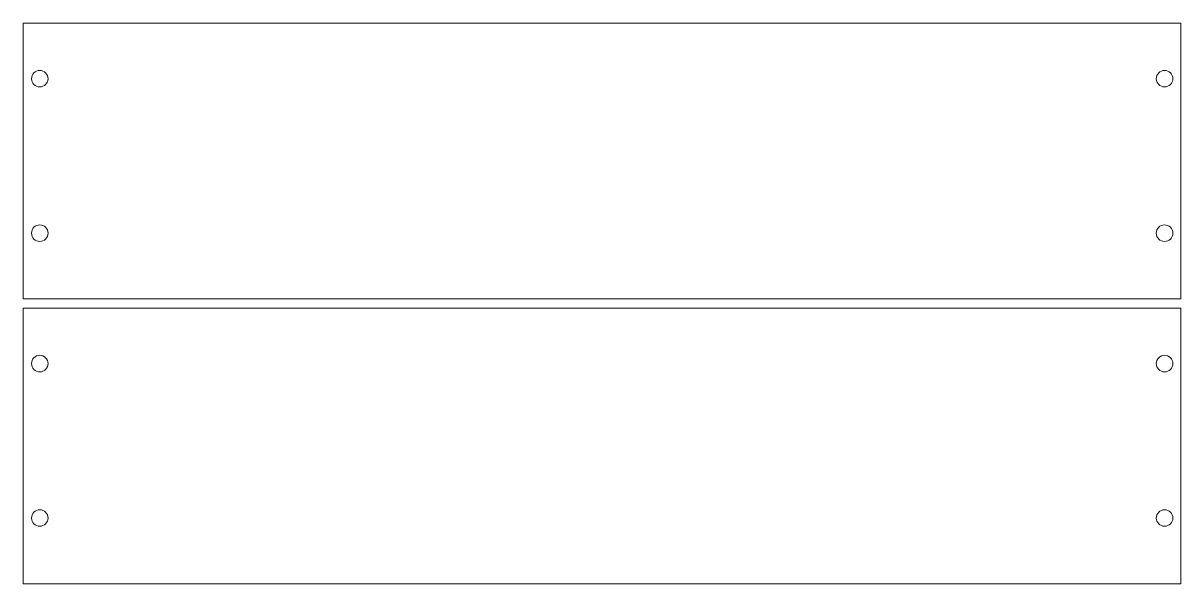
# Model space of a CAD drawing. Header units: centimetres. Extents: x -10.5 to 10.5, y 4.2 to 14.4.
import ezdxf

# ---------------------------------------------------------------- set-up
doc = ezdxf.new("R2010")
doc.units = ezdxf.units.CM
doc.header["$MEASUREMENT"] = 0
doc.layers.add('layer 1', color=7, linetype='Continuous')

msp = doc.modelspace()

# ---------------------------------------------------------------- linework, layer by layer
at = {"layer": 'layer 1', "color": 250, "lineweight": 20}
for points in [[(-10.48714, 9.37772), (10.51286, 9.37772), (10.51286, 14.37772), (-10.48714, 14.37772), (-10.48714, 9.37772)], [(-10.48714, 4.21305), (10.51286, 4.21305), (10.51286, 9.21305), (-10.48714, 9.21305), (-10.48714, 4.21305)]]:
    msp.add_lwpolyline(points, close=True, dxfattribs=at)
for centre in [(-10.18568, 13.37081), (10.2179, 13.37081), (-10.18568, 10.57081), (10.2179, 10.57081), (-10.18568, 8.20614), (10.2179, 8.20614), (-10.18568, 5.40614), (10.2179, 5.40614)]:
    msp.add_ellipse(centre, major_axis=(0, 0.15), ratio=1, dxfattribs=at)

doc.saveas('drawing.dxf')
